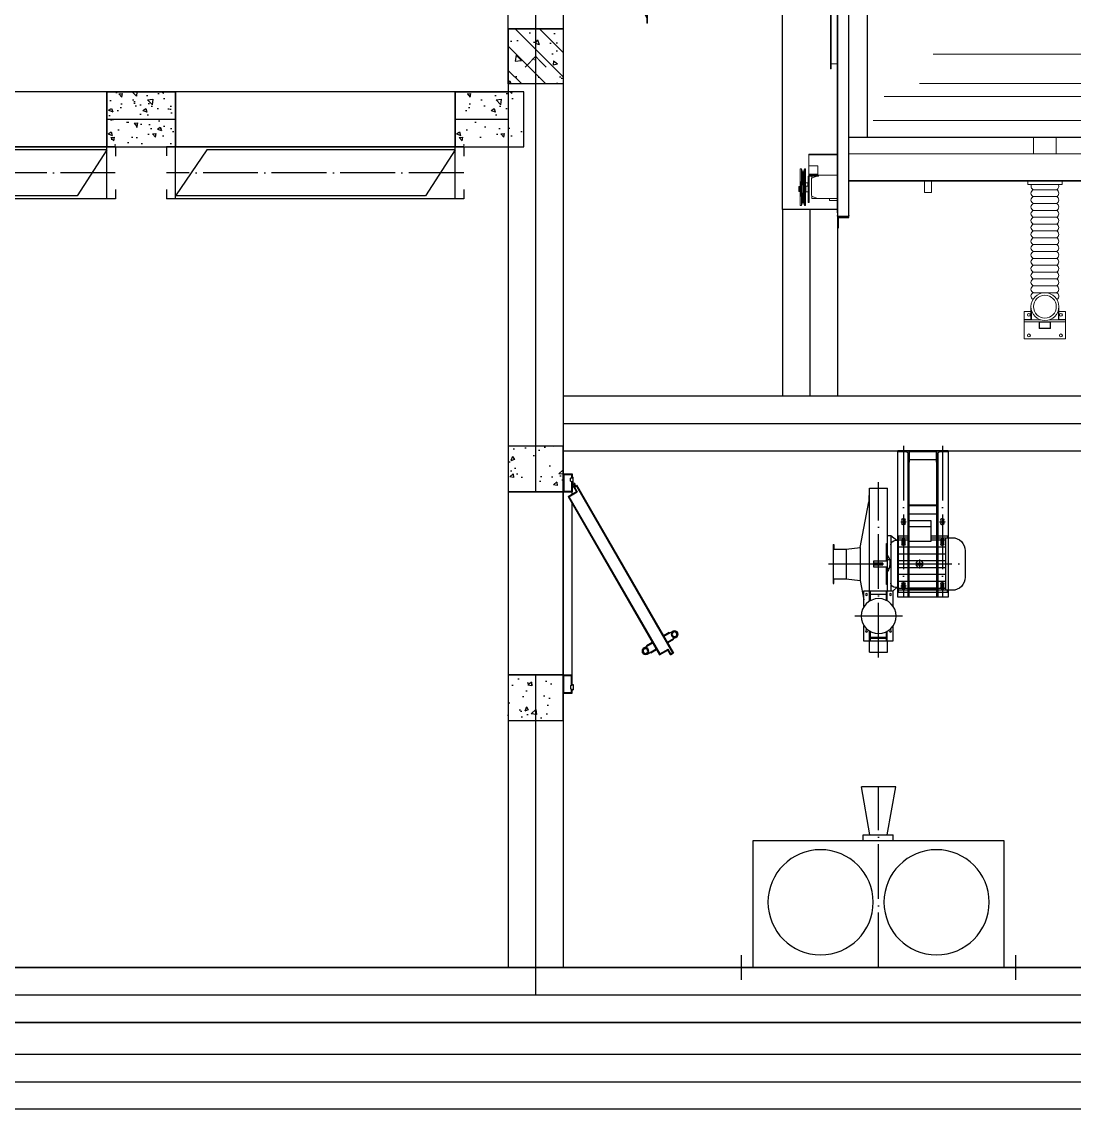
# Model space of a CAD drawing. Header units: inches. Extents: x -26985 to 86262, y -10753 to 149570.
# Drawn here: x -8416 to -3812, y 67657 to 72414 of the extents above; entities that cross this region are included whole.
import ezdxf

# ---------------------------------------------------------------- set-up
doc = ezdxf.new("R2010")
doc.units = ezdxf.units.IN
doc.header["$MEASUREMENT"] = 0
doc.linetypes.add('ACAD_ISO04W100', pattern=[30, 24, -3, 0, -3])
doc.layers.add('JYKC', color=4, linetype='Continuous')
doc.layers.add('JYKC-YM', color=4, linetype='Continuous')

# ---------------------------------------------------------------- blocks, each defined once
blk = doc.blocks.new('JYW-25-34-P')
at = {"layer": 'JYKC', "color": 136, "linetype": 'Continuous', "lineweight": 0}
for p, q in [((1742.7, 2130.5), (1922.7, 2130.5)), ((1742.7, 2055.5), (1742.7, 2130.5)), ((1922.7, 2130.5), (1922.7, 2055.5)), ((1742.7, 2055.5), (1922.7, 2055.5)), ((1742.7, 2055.5), (1742.7, 2047.5)), ((1742.7, 2047.5), (1813.8, 2047.5)), ((1742.7, 2045.5), (1742.7, 2047.5)), ((1742.7, 2010.5), (1742.7, 2045.5)), ((1771.7, 2045.5), (1742.7, 2045.5)), ((1771.7, 1989.5), (1771.7, 2045.5)), ((1773.7, 2047.5), (1773.7, 2005)), ((1857.7, 2085.5), (1807.7, 2085.5)), ((1807.7, 2085.5), (1807.7, 2055.5)), ((1807.7, 2055.5), (1857.7, 2055.5)), ((1809.7, 2083.5), (1809.7, 2057.5)), ((1855.7, 2083.5), (1809.7, 2083.5)), ((1809.7, 2057.5), (1855.7, 2057.5)), ((1851.6, 2047.5), (1922.7, 2047.5)), ((1855.7, 2057.5), (1855.7, 2083.5)), ((1857.7, 2055.5), (1857.7, 2085.5)), ((1891.7, 2005), (1891.7, 2047.5)), ((1893.7, 2045.5), (1893.7, 1989.5)), ((1922.7, 2045.5), (1893.7, 2045.5)), ((1922.7, 2055.5), (1922.7, 2047.5)), ((1922.7, 2047.5), (1922.7, 2045.5)), ((1922.7, 2045.5), (1922.7, 2010.5)), ((1771.7, 2010.5), (1742.7, 2010.5)), ((1775.5, 2010.5), (1773.7, 2010.5)), ((1891.7, 2010.5), (1890, 2010.5)), ((1922.7, 2010.5), (1893.7, 2010.5)), ((1882.7, 1928.5), (1782.7, 1928.5)), ((1882.7, 1898.5), (1782.7, 1898.5)), ((1882.7, 1868.5), (1782.7, 1868.5)), ((1882.7, 1838.5), (1782.7, 1838.5)), ((1882.7, 1808.5), (1782.7, 1808.5)), ((1882.7, 1778.5), (1782.7, 1778.5)), ((1882.7, 1748.5), (1782.7, 1748.5)), ((1882.7, 1718.5), (1782.7, 1718.5)), ((1882.7, 1688.5), (1782.7, 1688.5)), ((1882.7, 1658.5), (1782.7, 1658.5)), ((1882.7, 1628.5), (1782.7, 1628.5)), ((1882.7, 1628.5), (1782.7, 1628.5)), ((1882.7, 1598.5), (1782.7, 1598.5)), ((767.5, 1547), (762, 1547)), ((762, 1547), (762, 1505.1)), ((772, 1534), (767.5, 1547)), ((767.5, 1547), (767.5, 1505.7)), ((776, 1534), (772, 1534)), ((772, 1534), (772, 1493.1)), ((780.5, 1547), (776, 1534)), ((776, 1534), (776, 1493.1)), ((786, 1547), (780.5, 1547)), ((780.5, 1547), (780.5, 1505.7)), ((786, 1547), (786, 1505.1)), ((797, 1534.4), (801, 1534.4)), ((797, 1534.4), (797, 1419.1)), ((801, 1534.4), (801, 1419.1)), ((891, 1526), (891, 1517)), ((891, 1526), (909, 1526)), ((909, 1526), (925, 1526)), ((1882.7, 1568.5), (1782.7, 1568.5)), ((1882.7, 1538.5), (1782.7, 1538.5)), ((758, 1486.2), (757, 1486.2)), ((757, 1486.2), (757, 1485.9)), ((757, 1464), (757, 1485.9)), ((757, 1485.9), (758, 1485.9)), ((762, 1486.2), (758, 1486.2)), ((758, 1485.9), (758, 1463.9)), ((758, 1485.9), (762, 1485.9)), ((763, 1506.1), (762, 1505.1)), ((762, 1485.9), (762, 1505.1)), ((762, 1445.1), (762, 1485.9)), ((767.4, 1506.1), (763, 1506.1)), ((763, 1506.1), (763, 1486.3)), ((763, 1486.3), (763, 1444.1)), ((771.4, 1493.1), (767.4, 1506.1)), ((767.4, 1506.1), (767.4, 1444.1)), ((776.6, 1493.1), (771.4, 1493.1)), ((771.4, 1493.1), (771.4, 1457.1)), ((780.6, 1506.1), (776.6, 1493.1)), ((776.6, 1493.1), (776.6, 1457.1)), ((785, 1506.1), (780.6, 1506.1)), ((780.6, 1506.1), (780.6, 1444.1)), ((786, 1505.1), (785, 1506.1)), ((785, 1444.1), (785, 1506.1)), ((786, 1505.1), (786, 1445.1)), ((786.5, 1488.1), (786, 1487.6)), ((796.5, 1488.1), (786.5, 1488.1)), ((786.5, 1488.1), (786.5, 1475.1)), ((786.5, 1475.1), (786.5, 1462.1)), ((797, 1487.6), (796.5, 1488.1)), ((796.5, 1475.1), (796.5, 1488.1)), ((796.5, 1462.1), (796.5, 1475.1)), ((812, 1504.2), (812, 1464.7)), ((813, 1516.4), (838.4, 1516.4)), ((813, 1506.8), (813, 1516.4)), ((840, 1517), (814.7, 1507.9)), ((925, 1517), (840, 1517)), ((1306.4, 1490.5), (1336.4, 1490.5)), ((1306.4, 1490.5), (1306.4, 1460.5)), ((1336.4, 1490.5), (1336.4, 1460.5)), ((1882.7, 1508.5), (1782.7, 1508.5)), ((1882.7, 1478.5), (1782.7, 1478.5)), ((758, 1463.9), (757, 1464)), ((762, 1463.9), (758, 1463.9)), ((762, 1445.1), (763, 1444.1)), ((762, 1445.1), (762, 1399.3)), ((763, 1444.1), (767.4, 1444.1)), ((767.4, 1444.1), (771.4, 1457.1)), ((767.5, 1444.4), (767.5, 1399.3)), ((771.4, 1457.1), (776.6, 1457.1)), ((772, 1457.1), (772, 1410.3)), ((776, 1457.1), (776, 1410.3)), ((776.6, 1457.1), (780.6, 1444.1)), ((780.5, 1444.4), (780.5, 1399.3)), ((780.6, 1444.1), (785, 1444.1)), ((785, 1444.1), (786, 1445.1)), ((786, 1462.6), (786.5, 1462.1)), ((786, 1448), (796, 1448)), ((786, 1445.1), (786, 1399.3)), ((786.5, 1462.1), (796.5, 1462.1)), ((796, 1462.1), (796, 1450.9)), ((796, 1459), (797, 1459)), ((796, 1450.9), (796, 1448)), ((796.5, 1462.1), (797, 1462.6)), ((812, 1464.7), (812, 1429.8)), ((813, 1420.1), (813, 1427.2)), ((2695, 1440.5), (975, 1440.5)), ((975, 1438.3), (2695, 1438.3)), ((1306.4, 1460.5), (1306.4, 1440.5)), ((1336.4, 1460.5), (1336.4, 1440.5)), ((1757.7, 1454.9), (1757.7, 1440.5)), ((1907.7, 1454.9), (1757.7, 1454.9)), ((1907.7, 1440.5), (1907.7, 1454.9)), ((762, 1399.3), (762, 1387)), ((762, 1387), (767.5, 1387)), ((767.5, 1387), (772, 1400)), ((767.5, 1399.3), (767.5, 1387)), ((772, 1410.3), (772, 1400)), ((772, 1400), (776, 1400)), ((776, 1410.3), (776, 1400)), ((776, 1400), (780.5, 1387)), ((780.5, 1399.3), (780.5, 1387)), ((780.5, 1387), (786, 1387)), ((786, 1399.3), (786, 1387)), ((800, 1414.4), (800, 1411.4)), ((840, 1414.4), (800, 1414.4)), ((840, 1411.4), (800, 1411.4)), ((800, 1411.4), (800, 1410.7)), ((800, 1410.7), (840, 1410.7)), ((800, 1410.7), (800, 1374.4)), ((801.7, 1418.4), (842, 1418.4)), ((801.7, 1414.4), (842, 1414.4)), ((813, 1418.4), (813, 1420.1)), ((814.7, 1426), (836, 1418.4)), ((840, 1414.4), (840, 1411.4)), ((840, 1410.7), (840, 1411.4)), ((840, 1374.4), (840, 1410.7)), ((842, 1414.4), (842, 1418.4)), ((842, 1414.4), (925, 1414.4)), ((800, 1374.4), (840, 1374.4)), ((800, 1323.2), (800, 1374.4)), ((800, 1325.1), (925, 1325.1)), ((925, 1323.2), (800, 1323.2)), ((975, 1321.1), (2690, 1321.1)), ((1782.7, 1321.1), (1782.7, 1250)), ((1882.7, 1250), (1882.7, 1321.1)), ((1081, 1174.9), (2635, 1174.9)), ((1130.1, 1070.1), (2617.4, 1070.1)), ((1283.6, 1012.9), (2456.3, 1012.9)), ((898, 950), (895, 950)), ((895, 950), (895, 687)), ((898, 950), (898, 687)), ((925, 928), (898, 928)), ((1343.4, 885.4), (2396.5, 885.4))]:
    blk.add_line(p, q, dxfattribs=at)
at = {"layer": 'JYKC', "color": 132}
for p, q in [((925, 1596), (925, 1645)), ((925, 1645), (928, 1645)), ((928, 1645), (930, 1645)), ((930, 1645), (930, 1601)), ((925, 1596), (925, 1595)), ((925, 1591), (925, 1590.3)), ((925, 1580), (925, 1590.3)), ((925, 1580), (925, 100)), ((975, 1595), (926, 1595)), ((931.9, 1595), (929, 1595)), ((931, 1600), (975, 1600)), ((975, 1600), (975, 1598)), ((975, 1598), (975, 1595)), ((975, 1591), (975, 1580)), ((975, 1580), (975, 700)), ((4397, 1250), (975, 1250)), ((1055, 847.1), (1055, 1250)), ((1055, -851), (1055, 847.1))]:
    blk.add_line(p, q, dxfattribs=at)
at = {"layer": 'JYKC', "color": 136, "linetype": 'Continuous', "lineweight": 0}
for centre, radius in [((1762.7, 2115.5), 6.5), ((1902.7, 2115.5), 6.5), ((1832.7, 1989.5), 61), ((1762.7, 2025.5), 6.5), ((1832.7, 1989.5), 50), ((1902.7, 2025.5), 6.5)]:
    blk.add_circle(centre, radius, dxfattribs=at)
for centre, radius, start, end in [((1787.5, 1943.5), 15.7, 115.5277, 252.5081), ((1878, 1943.5), 15.7, 287.4919, 64.4723), ((1787.5, 1913.5), 15.7, 107.4919, 252.5081), ((1878, 1913.5), 15.7, 287.4919, 72.5081), ((1787.5, 1883.5), 15.7, 107.4919, 252.5081), ((1787.5, 1853.5), 15.7, 107.4919, 252.5081), ((1878, 1883.5), 15.7, 287.4919, 72.5081), ((1878, 1853.5), 15.7, 287.4919, 72.5081), ((1787.5, 1823.5), 15.7, 107.4919, 252.5081), ((1787.5, 1793.5), 15.7, 107.4919, 252.5081), ((1878, 1823.5), 15.7, 287.4919, 72.5081), ((1878, 1793.5), 15.7, 287.4919, 72.5081), ((1787.5, 1763.5), 15.7, 107.4919, 252.5081), ((1878, 1763.5), 15.7, 287.4919, 72.5081), ((1787.5, 1733.5), 15.7, 107.4919, 252.5081), ((1787.5, 1703.5), 15.7, 107.4919, 252.5081), ((1878, 1733.5), 15.7, 287.4919, 72.5081), ((1878, 1703.5), 15.7, 287.4919, 72.5081), ((1787.5, 1673.5), 15.7, 107.4919, 252.5081), ((1878, 1673.5), 15.7, 287.4919, 72.5081), ((1787.5, 1643.5), 15.7, 107.4919, 252.5081), ((1787.5, 1613.5), 15.7, 107.4919, 252.5081), ((1878, 1643.5), 15.7, 287.4919, 72.5081), ((1878, 1613.5), 15.7, 287.4919, 72.5081), ((1787.5, 1583.5), 15.7, 107.4919, 252.5081), ((1878, 1583.5), 15.7, 287.4919, 72.5081), ((1787.5, 1553.5), 15.7, 107.4919, 252.5081), ((1787.5, 1523.5), 15.7, 107.4919, 252.5081), ((1878, 1553.5), 15.7, 287.4919, 72.5081), ((1878, 1523.5), 15.7, 287.4919, 72.5081), ((816, 1504.2), 4, 109.6538, 180), ((1787.5, 1493.5), 15.7, 107.4919, 252.5081), ((1787.5, 1463.5), 15.7, 107.4919, 213.1526), ((1878, 1493.5), 15.7, 287.4919, 72.5081), ((1878, 1463.5), 15.7, 326.8474, 72.5081), ((816, 1429.8), 4, 180, 250.3462), ((801.7, 1419.1), 4.74, 180, 270), ((801.7, 1419.1), 0.737, 180, 270)]:
    blk.add_arc(centre, radius, start, end, dxfattribs=at)
at = {"layer": 'JYKC', "color": 132}
for centre in [(926, 1596), (931, 1601)]:
    blk.add_arc(centre, 1, 180, 270, dxfattribs=at)
for points, knots in [([(929, 1595), (928.5, 1595), (927.6, 1594.9), (926.3, 1594.1), (925.4, 1593), (925, 1591.9), (925, 1591.2), (925, 1591)], [0, 0, 0, 0, 0.225358, 0.450729, 0.676105, 0.901488, 1, 1, 1, 1]), ([(975, 1591), (975, 1591.5), (974.9, 1592.4), (974.1, 1593.6), (973.1, 1594.5), (972, 1594.9), (971.3, 1595), (971, 1595)], [0, 0, 0, 0, 0.21921, 0.438417, 0.657637, 0.876857, 1, 1, 1, 1])]:
    blk.add_open_spline(points, degree=3, knots=knots, dxfattribs=at)
at = {"layer": 'JYKC-YM', "color": 6, "linetype": 'Continuous', "lineweight": -3}
blk.add_lwpolyline([(685, -1415), (925, -1415), (925, 1565), (685, 1565)], close=True, dxfattribs=at)
blk = doc.blocks.new('布袋-P')
at = {"layer": 'JYKC', "color": 50, "linetype": 'ACAD_ISO04W100', "ltscale": 10}
for p, q in [((-50, 53.4), (-50, -53.4)), ((1150, 53.4), (1150, -53.4)), ((550, 0), (550, -789.6))]:
    blk.add_line(p, q, dxfattribs=at)
at = {"layer": 'JYKC', "color": 132, "linetype": 'Continuous'}
for p, q in [((1200, 0), (-100, 0)), ((0, -554.5), (0, 0)), ((1100, 0), (1100, -554.5)), ((1100, -554.5), (0, -554.5)), ((512.2, -580), (474.8, -789.6)), ((482.6, -580), (613.5, -580)), ((587.2, -580), (625.2, -789.6)), ((625.2, -789.6), (474.8, -789.6))]:
    blk.add_line(p, q, dxfattribs=at)
at = {"layer": 'JYKC', "color": 132, "linetype": 'Continuous', "ltscale": 5}
for p, q in [((482.6, -554.5), (482.6, -580)), ((613.5, -554.5), (613.5, -580))]:
    blk.add_line(p, q, dxfattribs=at)
at = {"layer": 'JYKC', "color": 136, "linetype": 'Continuous'}
for centre in [(296.3, -285.4), (803.7, -285.4)]:
    blk.add_circle(centre, 230, dxfattribs=at)
blk = doc.blocks.new('JYJF-P')
at = {"layer": 'JYKC', "color": 50, "linetype": 'ACAD_ISO04W100', "ltscale": 10}
for p, q in [((-109, 904.4), (-109, 137.4)), ((-4.8, 723), (-213.2, 723)), ((0, -22.3), (0, 640)), ((170, -22.3), (170, 640)), ((-327.9, 495), (273, 495))]:
    blk.add_line(p, q, dxfattribs=at)
at = {"layer": 'JYKC', "color": 132, "linetype": 'Continuous'}
for p, q in [((-148, 880.5), (-70, 880.5)), ((-148, 880.5), (-148, 832)), ((-70, 880.5), (-70, 832)), ((-173, 832), (-173, 764.9)), ((-46, 832), (-173, 832)), ((-46, 766.4), (-46, 832)), ((-46, 612), (-46, 679.6)), ((-189, 566.5), (-173, 651.1)), ((-308, 410), (-308, 580)), ((-308, 580), (-305, 580)), ((-305, 580), (-305, 560)), ((-173, 612), (-46, 612)), ((-148, 612), (-148, 163)), ((-70, 612), (-70, 163)), ((-55, 370), (-55, 612)), ((-45.5, 612), (-29.4, 598.5)), ((-308, 560), (-251, 560)), ((-251, 560), (-189, 566.5)), ((-189, 423.5), (-189, 566.5)), ((-308, 430), (-251, 430)), ((-305, 410), (-305, 430)), ((-251, 430), (-189, 423.5)), ((-308, 410), (-305, 410)), ((-189, 423.5), (-151, 222.5)), ((-55, 370), (-29.4, 391.5)), ((-70, 370), (-55, 370)), ((-151, 195), (-151, 222.5)), ((-148, 195), (-151, 195)), ((-148, 163), (-70, 163))]:
    blk.add_line(p, q, dxfattribs=at)
at = {"layer": 'JYKC', "color": 136, "linetype": 'Continuous'}
for p, q in [((-148, 832), (-148, 788.8)), ((-144, 832), (-144, 791)), ((-74, 821), (-144, 821)), ((-74, 817), (-144, 817)), ((-74, 832), (-74, 791)), ((-71, 832), (-71, 789.4)), ((-173, 681.1), (-173, 612)), ((-148, 657.2), (-148, 612)), ((-144, 655), (-144, 612)), ((-74, 629), (-144, 629)), ((-74, 655), (-74, 612)), ((-71, 656.6), (-71, 612)), ((-74, 585), (-74, 509)), ((-70, 585), (-74, 585)), ((-70, 612), (-70, 370)), ((-22.5, 598.5), (-34.9, 598.5)), ((-22.5, 617.5), (-22.5, 372.5)), ((-22.5, 617.5), (192.5, 617.5)), ((212.5, 610), (-22.5, 610)), ((-8, 590), (8, 590)), ((0, 598), (0, 582)), ((162, 590), (178, 590)), ((170, 598), (170, 582)), ((185.3, 610), (185.3, 380)), ((192.5, 617.5), (192.5, 610)), ((-251, 430), (-251, 560)), ((-74, 535.7), (-73.3, 534.9)), ((-73.3, 534.9), (-69.4, 529.2)), ((-69.4, 529.2), (-66.2, 523.8)), ((-66.2, 523.8), (-63.7, 518.5)), ((270, 437.5), (270, 552.5)), ((-130, 509), (-130, 481)), ((-70, 509), (-130, 509)), ((-130, 499), (-90, 499)), ((-90, 491), (-130, 491)), ((-130, 481), (-70, 481)), ((-90, 499), (-90, 491)), ((-74, 481), (-74, 405)), ((-62, 514), (-70, 514)), ((-70, 476), (-59.3, 476)), ((-63.7, 518.5), (-61.8, 513.3)), ((-61.8, 513.3), (-60.2, 508.2)), ((-59.3, 476.1), (-60.6, 472.2)), ((-60.2, 508.2), (-59, 503.2)), ((-58.4, 480.1), (-59.3, 476.1)), ((-59, 503.2), (-58.2, 498.3)), ((-57.9, 484.4), (-58.4, 480.1)), ((-58.2, 498.3), (-57.8, 493.5)), ((-57.6, 488.9), (-57.9, 484.4)), ((-57.8, 493.5), (-57.6, 488.9)), ((58.6, 498.8), (81.4, 498.8)), ((58.6, 491.2), (81.4, 491.2)), ((70, 475), (70, 515)), ((-68.9, 459.5), (-74, 454.4)), ((-65.1, 464.1), (-68.9, 459.5)), ((-62.4, 468.3), (-65.1, 464.1)), ((-60.6, 472.2), (-62.4, 468.3)), ((-74, 405), (-70, 405)), ((-34.9, 391.5), (-22.5, 391.5)), ((-8, 400), (8, 400)), ((-8, 400), (8, 400)), ((0, 408), (0, 392)), ((0, 408), (0, 392)), ((20.1, 397.3), (20.1, 305)), ((119.9, 397.3), (20.1, 397.3)), ((119.9, 305), (119.9, 397.3)), ((162, 400), (178, 400)), ((162, 400), (178, 400)), ((170, 408), (170, 392)), ((170, 408), (170, 392)), ((-22.5, 380), (20.1, 380)), ((-22.5, 372.5), (20.1, 372.5)), ((119.9, 380), (212.5, 380)), ((119.9, 372.5), (192.5, 372.5)), ((192.5, 372.5), (192.5, 380)), ((20.1, 330.8), (119.9, 330.8)), ((20.1, 305), (119.9, 305))]:
    blk.add_line(p, q, dxfattribs=at)
at = {"layer": 'JYKC', "color": 7, "linetype": 'Continuous'}
for p, q in [((195, 640), (-25, 640)), ((-25, 640), (-25, 0)), ((20, 640), (20, 48.3)), ((25, 640), (25, 0)), ((145, 0), (145, 640)), ((150, 48.3), (150, 640)), ((195, 0), (195, 640)), ((-7, 582), (-7, 598)), ((7, 598), (7, 582)), ((145, 604), (25, 604)), ((145, 600), (25, 600)), ((163, 582), (163, 598)), ((177, 598), (177, 582)), ((-7, 392), (-7, 408)), ((7, 408), (7, 392)), ((163, 392), (163, 408)), ((177, 408), (177, 392)), ((-7, 302), (-7, 318)), ((7, 318), (7, 302)), ((163, 302), (163, 318)), ((177, 318), (177, 302)), ((145, 277.3), (25, 277.3)), ((145, 241.3), (25, 241.3)), ((145, 237.3), (25, 237.3)), ((20, 48.3), (20, 10.5)), ((25, 50), (21.7, 50)), ((25, 0), (25, 50)), ((145, 50), (145, 0)), ((145, 50), (148.3, 50)), ((150, 10.5), (150, 48.3)), ((-25, 0), (-25, 3.3)), ((195, 0), (-25, 0)), ((-25, 0), (25, 0)), ((14.5, 5), (-23.3, 5)), ((145, 40), (25, 40)), ((145, 4), (25, 4)), ((145, 0), (195, 0)), ((193.3, 5), (155.5, 5)), ((195, 0), (195, 3.3))]:
    blk.add_line(p, q, dxfattribs=at)
at = {"layer": 'JYKC', "color": 136, "linetype": 'Continuous', "lineweight": -3}
for p, q in [((-22.5, 600), (185.3, 600)), ((-22.5, 570), (185.3, 570)), ((-22.5, 540), (185.3, 540)), ((-22.5, 510), (185.3, 510)), ((-22.5, 480), (185.3, 480)), ((-22.5, 450), (185.3, 450)), ((-22.5, 420), (185.3, 420)), ((-22.5, 390), (20.1, 390)), ((119.9, 390), (185.3, 390))]:
    blk.add_line(p, q, dxfattribs=at)
at = {"layer": 'JYKC', "color": 136, "linetype": 'ACAD_ISO04W100'}
for p, q in [((-12.2, 590), (15.7, 590)), ((-12.2, 310), (15.7, 310)), ((157.8, 310), (185.7, 310))]:
    blk.add_line(p, q, dxfattribs=at)
at = {"layer": 'JYKC', "color": 132, "linetype": 'Continuous'}
blk.add_circle((-109, 723), 76.5, dxfattribs=at)
at = {"layer": 'JYKC', "color": 136, "linetype": 'Continuous'}
for centre, radius in [((-161.5, 788), 4.5), ((-56.5, 788), 4.5), ((-161.5, 628), 4.5), ((-56.5, 628), 4.5), ((0, 590), 6), ((170, 590), 6), ((70, 495), 15.2), ((0, 400), 6), ((0, 400), 6), ((170, 400), 6), ((170, 400), 6)]:
    blk.add_circle(centre, radius, dxfattribs=at)
for centre, radius, start, end in [((-34.9, 578.4), 20.1, 90, 180), ((212.5, 552.5), 57.5, 0, 90), ((58.6, 495), 3.8, 90, 270), ((58.6, 495), 3.8, 90, 270), ((58.6, 495), 3.8, 90, 270), ((81.4, 495), 3.8, 270, 90), ((212.5, 437.5), 57.5, 270, 0), ((-34.9, 411.6), 20.1, 180, 270)]:
    blk.add_arc(centre, radius, start, end, dxfattribs=at)
at = {"layer": 'JYKC', "color": 7, "linetype": 'Continuous'}
for centre, radius, start, end in [((0, 598), 7, 0, 180), ((0, 582), 7, 180, 0), ((170, 598), 7, 0, 180), ((170, 582), 7, 180, 0), ((0, 408), 7, 0, 180), ((0, 392), 7, 180, 0), ((170, 408), 7, 0, 180), ((170, 392), 7, 180, 0), ((0, 318), 7, 0, 180), ((0, 302), 7, 180, 0), ((170, 318), 7, 0, 180), ((170, 302), 7, 180, 0), ((21.7, 48.3), 1.67, 90, 180), ((148.3, 48.3), 1.67, 0, 90), ((-23.3, 3.3), 1.67, 90, 180), ((14.5, 10.5), 5.5, 270, 360), ((155.5, 10.5), 5.5, 180, 270), ((193.3, 3.3), 1.67, 0, 90)]:
    blk.add_arc(centre, radius, start, end, dxfattribs=at)
blk = doc.blocks.new('JYCL-B1224-P')
at = {"layer": 'JYKC-YM', "linetype": 'Continuous', "lineweight": -3}
h = blk.add_hatch(dxfattribs=at)
h.set_pattern_fill('AR-CONC', color=8, style=0)
h.set_pattern_definition([(50, (-17511.29, -9797.82), (182.1847, -15.9391), [19.05, -209.55]), (355, (-17511.29, -9797.82), (-35.2428, 191.0566), [15.24, -167.64]), (100.451, (-17496.1, -9799.15), (146.9425, 175.1167), [16.19, -178.09]), (46.1842, (-17511.29, -9747.02), (271.079, -42.0423), [28.575, -314.325]), (96.6356, (-17488.7, -9750.52), (237.4042, 247.4256), [24.285, -267.135]), (351.184, (-17511.29, -9747.02), (237.4046, 247.425), [22.86, -251.46]), (21, (-17485.89, -9759.72), (151.6149, -102.2655), [19.05, -209.55]), (326, (-17485.89, -9759.72), (61.802, 184.188), [15.24, -167.64]), (71.4514, (-17473.25, -9768.24), (213.4165, 81.9229), [16.19, -178.09]), (37.5, (-17511.285, -9797.82), (3.0886, 84.55504), [0, -165.608, 0, -170.18, 0, -168.275]), (7.5, (-17511.285, -9797.82), (66.81966, 100.18057), [0, -97.028, 0, -161.798, 0, -64.135]), (327.5, (-17567.93, -9797.82), (135.5906, -5.72874), [0, -63.5, 0, -198.12, 0, -262.89]), (317.5, (-17593.33, -9797.82), (148.1292, 25.4265), [0, -82.55, 0, -131.572, 0, -186.69])])
h.paths.add_polyline_path([(0, 0), (-300, 0), (-300, -240), (0, -240)])
h = blk.add_hatch(dxfattribs=at)
h.set_pattern_fill('AR-CONC', color=8, style=0)
h.set_pattern_definition([(50, (-15987.29, -9797.82), (182.1847, -15.9391), [19.05, -209.55]), (355, (-15987.29, -9797.82), (-35.2428, 191.0566), [15.24, -167.64]), (100.451, (-15972.1, -9799.15), (146.9425, 175.1167), [16.19, -178.09]), (46.1842, (-15987.29, -9747.02), (271.079, -42.0423), [28.575, -314.325]), (96.6356, (-15964.7, -9750.52), (237.4042, 247.4256), [24.285, -267.135]), (351.184, (-15987.29, -9747.02), (237.4046, 247.425), [22.86, -251.46]), (21, (-15961.89, -9759.72), (151.6149, -102.2655), [19.05, -209.55]), (326, (-15961.89, -9759.72), (61.802, 184.188), [15.24, -167.64]), (71.4514, (-15949.25, -9768.24), (213.4165, 81.9229), [16.19, -178.09]), (37.5, (-15987.285, -9797.82), (3.0886, 84.55504), [0, -165.608, 0, -170.18, 0, -168.275]), (7.5, (-15987.285, -9797.82), (66.81966, 100.18057), [0, -97.028, 0, -161.798, 0, -64.135]), (327.5, (-16043.93, -9797.82), (135.5906, -5.72874), [0, -63.5, 0, -198.12, 0, -262.89]), (317.5, (-16069.33, -9797.82), (148.1292, 25.4265), [0, -82.55, 0, -131.572, 0, -186.69])])
h.paths.add_polyline_path([(1524, 0), (1224, 0), (1224, -240), (1524, -240)])
at = {"layer": 'JYKC', "color": 132}
for p, q in [((1262, 228), (-38, 228)), ((-38, 186.5), (-38, 228)), ((0, 228), (0, 0)), ((1224, 228), (1224, 0)), ((1262, 186.5), (1262, 228)), ((-38, 0), (-38, 40)), ((1262, 0), (-38, 0)), ((137.4, 13.4), (137.4, 13.4)), ((1262, 0), (1262, 41.5))]:
    blk.add_line(p, q, dxfattribs=at)
at = {"layer": 'JYKC', "color": 136}
for p, q in [((1093.8, 214.6), (0, 214.6)), ((137.4, 13.4), (0, 214.6)), ((1224, 13.4), (1093.8, 214.6)), ((1224, 13.4), (137.4, 13.4))]:
    blk.add_line(p, q, dxfattribs=at)
at = {"layer": 'JYKC', "color": 50, "linetype": 'ACAD_ISO04W100', "ltscale": 10}
blk.add_line((1261.4, 114), (-38, 114), dxfattribs=at)
at = {"layer": 'JYKC', "color": 132, "linetype": 'Continuous', "lineweight": -3}
for p, q in [((0, 0), (0, -240)), ((1224, 0), (1224, -240))]:
    blk.add_line(p, q, dxfattribs=at)
at = {"layer": 'JYKC-YM', "color": 7, "linetype": 'Continuous', "lineweight": -3}
for points in [[(-300, 0), (0, 0), (0, -240), (-300, -240)], [(1224, 0), (1524, 0), (1524, -240), (1224, -240)]]:
    blk.add_lwpolyline(points, close=True, dxfattribs=at)
at = {"layer": 'JYKC-YM', "color": 6, "linetype": 'Continuous', "lineweight": -3}
blk.add_lwpolyline([(0, 0), (1224, 0), (1224, -240), (0, -240)], close=True, dxfattribs=at)
blk = doc.blocks.new('JYGM-B800-P')
at = {"layer": 'JYKC', "linetype": 'Continuous', "lineweight": -3}
h = blk.add_hatch(dxfattribs=at)
h.set_pattern_fill('AR-CONC', color=8, style=0)
h.set_pattern_definition([(50, (-10138.68, 51.1), (182.1847, -15.939), [19.05, -209.55]), (355, (-10138.68, 51.1), (-35.2428, 191.0566), [15.24, -167.64]), (100.451, (-10123.5, 49.77), (146.9425, 175.1167), [16.19, -178.09]), (46.1842, (-10138.68, 101.9), (271.079, -42.0423), [28.575, -314.325]), (96.6356, (-10116.1, 98.4), (237.404, 247.4256), [24.285, -267.135]), (351.184, (-10138.68, 101.9), (237.4046, 247.425), [22.86, -251.46]), (21, (-10113.28, 89.2), (151.6149, -102.2655), [19.05, -209.55]), (326, (-10113.28, 89.2), (61.802, 184.188), [15.24, -167.64]), (71.4514, (-10100.64, 80.67), (213.4165, 81.9229), [16.19, -178.09]), (37.5, (-10138.68, 51.093), (3.0886, 84.55504), [0, -165.608, 0, -170.18, 0, -168.275]), (7.5, (-10138.68, 51.09), (66.81966, 100.1806), [0, -97.028, 0, -161.798, 0, -64.135]), (327.5, (-10195.32, 51.093), (135.5906, -5.72874), [0, -63.5, 0, -198.12, 0, -262.89]), (317.5, (-10220.72, 51.09), (148.1292, 25.4265), [0, -82.55, 0, -131.572, 0, -186.69])])
h.paths.add_polyline_path([(0, 240), (-200, 240), (-200, 0), (0, 0)])
h.paths.add_polyline_path([(1000, 240), (800, 240), (800, 0), (679, 0), (1000, 0)])
at = {"layer": 'JYKC-YM', "linetype": 'Continuous', "lineweight": -3}
h = blk.add_hatch(dxfattribs=at)
h.set_pattern_fill('AR-CONC', color=8, style=0)
h.set_pattern_definition([(50, (-10138.68, 51.1), (182.1847, -15.939), [19.05, -209.55]), (355, (-10138.68, 51.1), (-35.2428, 191.0566), [15.24, -167.64]), (100.451, (-10123.5, 49.77), (146.9425, 175.1167), [16.19, -178.09]), (46.1842, (-10138.68, 101.9), (271.079, -42.0423), [28.575, -314.325]), (96.6356, (-10116.1, 98.4), (237.404, 247.4256), [24.285, -267.135]), (351.184, (-10138.68, 101.9), (237.4046, 247.425), [22.86, -251.46]), (21, (-10113.28, 89.2), (151.6149, -102.2655), [19.05, -209.55]), (326, (-10113.28, 89.2), (61.802, 184.188), [15.24, -167.64]), (71.4514, (-10100.64, 80.67), (213.4165, 81.9229), [16.19, -178.09]), (37.5, (-10138.68, 51.093), (3.0886, 84.55504), [0, -165.608, 0, -170.18, 0, -168.275]), (7.5, (-10138.68, 51.09), (66.81966, 100.1806), [0, -97.028, 0, -161.798, 0, -64.135]), (327.5, (-10195.32, 51.093), (135.5906, -5.72874), [0, -63.5, 0, -198.12, 0, -262.89]), (317.5, (-10220.72, 51.09), (148.1292, 25.4265), [0, -82.55, 0, -131.572, 0, -186.69])])
h.paths.add_polyline_path([(0, 240), (-200, 240), (-200, 0), (0, 0)])
h.paths.add_polyline_path([(1000, 240), (800, 240), (800, 0), (679, 0), (1000, 0)])
at = {"layer": 'JYKC', "color": 132, "linetype": 'Continuous'}
for p, q in [((0, 0), (0, 240)), ((800, 0), (800, 240))]:
    blk.add_line(p, q, dxfattribs=at)
at = {"layer": 'JYKC', "color": 7, "linetype": 'Continuous', "lineweight": -3}
for p, q in [((0, 240), (800, 240)), ((0, 0), (800, 0))]:
    blk.add_line(p, q, dxfattribs=at)
at = {"layer": 'JYKC', "color": 136, "linetype": 'Continuous', "lineweight": -3}
for p, q in [((-80, 0), (0, 0)), ((-80, 0), (-80, -40)), ((0, 0), (0, -40)), ((880, 0), (800, 0)), ((800, 0), (800, -40)), ((880, 0), (880, -40)), ((-80, -40), (-62.5, -40)), ((-77, -3), (-3, -3)), ((-77, -3), (-77, -37)), ((-77, -37), (-62.5, -37)), ((-45.5, -37), (-3, -37)), ((-45.5, -40), (0, -40)), ((-3, -3), (-3, -37)), ((20.5, -25.9), (-0.5, -62.3)), ((20.5, -25.9), (708.1, -422.9)), ((845.5, -40), (800, -40)), ((877, -3), (803, -3)), ((803, -3), (803, -37)), ((845.5, -37), (803, -37)), ((877, -37), (862.5, -37)), ((880, -40), (862.5, -40)), ((877, -3), (877, -37)), ((-21.3, -50.3), (-25.8, -58.1)), ((-25.8, -58.1), (703.4, -479.1)), ((-21.3, -50.3), (-0.5, -62.3)), ((672.1, -365.3), (657.6, -390.4)), ((683.4, -351.8), (660.2, -391.9)), ((672.1, -365.3), (674.7, -366.8)), ((708.8, -367.8), (686.2, -406.9)), ((708.1, -422.9), (687.1, -459.3)), ((703.3, -383.3), (688.8, -408.4)), ((700.7, -381.8), (703.3, -383.3)), ((608.6, -481.3), (631.7, -441.2)), ((614.7, -464.8), (629.1, -439.7)), ((614.7, -464.8), (617.3, -466.3)), ((635.2, -495.3), (657.7, -456.2)), ((645.8, -482.8), (660.3, -457.7)), ((707.9, -471.3), (687.1, -459.3)), ((707.9, -471.3), (703.4, -479.1)), ((643.2, -481.3), (645.8, -482.8))]:
    blk.add_line(p, q, dxfattribs=at)
at = {"layer": 'JYKC', "color": 132, "linetype": 'Continuous', "lineweight": -3}
for p, q in [((0, 0), (800, 0)), ((-22.4, -46.2), (-29.9, -59.2)), ((-22.4, -46.2), (-1.6, -58.2)), ((19.4, -21.9), (-1.6, -58.2)), ((8.9, -40), (0, -40)), ((19.4, -21.9), (712.2, -421.9)), ((800, -40), (50.8, -40)), ((-29.9, -59.2), (704.5, -483.2)), ((712.2, -421.9), (691.2, -458.2)), ((712, -470.2), (691.2, -458.2)), ((712, -470.2), (704.5, -483.2))]:
    blk.add_line(p, q, dxfattribs=at)
at = {"layer": 'JYKC', "color": 136}
for p, q in [((-65.5, -40), (-65.5, -44.3)), ((-42.5, -44.3), (-65.5, -44.3)), ((-60.5, -32.9), (-62.5, -34.9)), ((-62.5, -34.9), (-62.5, -40)), ((-47.5, -32.9), (-60.5, -32.9)), ((-45.5, -34.9), (-47.5, -32.9)), ((-45.5, -34.9), (-45.5, -40)), ((-42.5, -40), (-42.5, -44.3)), ((842.5, -40), (842.5, -44.3)), ((842.5, -44.3), (865.5, -44.3)), ((845.5, -34.9), (847.5, -32.9)), ((845.5, -34.9), (845.5, -40)), ((847.5, -32.9), (860.5, -32.9)), ((860.5, -32.9), (862.5, -34.9)), ((862.5, -34.9), (862.5, -40)), ((865.5, -40), (865.5, -44.3))]:
    blk.add_line(p, q, dxfattribs=at)
at = {"layer": 'JYKC', "color": 7, "linetype": 'Continuous', "lineweight": -3}
for points in [[(-200, 240), (0, 240), (0, 0), (-200, 0)], [(800, 240), (1000, 240), (1000, 0), (800, 0)]]:
    blk.add_lwpolyline(points, close=True, dxfattribs=at)
at = {"layer": 'JYKC', "color": 136, "linetype": 'Continuous', "lineweight": -3}
for centre, radius in [((-31.1, -47.1), 7.09), ((-31.1, -47.1), 2.8), ((695.8, -360.3), 15), ((695.8, -360.3), 10), ((622.2, -487.8), 15), ((622.2, -487.8), 10)]:
    blk.add_circle(centre, radius, dxfattribs=at)
at = {"layer": 'JYKC-YM', "color": 7, "linetype": 'Continuous', "lineweight": -3}
for p, q in [((0, 240), (800, 240)), ((0, 0), (800, 0))]:
    blk.add_line(p, q, dxfattribs=at)
for points in [[(-200, 240), (0, 240), (0, 0), (-200, 0)], [(800, 240), (1000, 240), (1000, 0), (800, 0)]]:
    blk.add_lwpolyline(points, close=True, dxfattribs=at)
at = {"layer": 'JYKC-YM', "color": 6, "linetype": 'Continuous'}
blk.add_lwpolyline([(0, 240), (800, 240), (800, 0), (0, 0)], close=True, dxfattribs=at)
blk = doc.blocks.new('JYFZ-2№11.2A-墙式吸入式-P')
at = {"layer": 'JYKC-YM', "linetype": 'Continuous', "lineweight": -3}
h = blk.add_hatch(dxfattribs=at)
h.set_pattern_fill('钢筋混凝土', color=8, scale=30, style=0)
h.set_pattern_definition([(45, (-78436.23, -28128.36), (-53.03301, 53.03301), []), (50, (-78436.23, -28128.36), (215.17805, -18.82564), [22.5, -247.5]), (355, (-78436.23, -28128.36), (-41.6254, 225.65764), [18, -198]), (100.4514, (-78418.3, -28129.93), (173.5528, 206.83186), [19.12206, -210.34263]), (46.1842, (-78436.23, -28068.36), (320.1723, -49.6557), [33.75, -371.25]), (96.6356, (-78409.55, -28072.5), (280.3988, 292.2354), [28.6831, -315.5139]), (351.1842, (-78436.23, -28068.36), (280.3986, 292.2356), [27, -297]), (21, (-78406.23, -28083.36), (179.0721, -120.78567), [22.5, -247.5]), (326, (-78406.23, -28083.36), (72.9946, 217.545), [18, -198]), (71.4514, (-78391.31, -28093.43), (252.0668, 96.75915), [19.12206, -210.34263]), (37.5, (-78436.23, -28128.36), (3.64796, 99.868156), [0, -195.6, 0, -201, 0, -198.75]), (7.5, (-78436.23, -28128.36), (78.92086, 118.32351), [0, -114.6, 0, -191.1, 0, -75.75]), (327.5, (-78503.13, -28128.36), (160.14673, -6.76646), [0, -75, 0, -234, 0, -310.5]), (317.5, (-78533.13, -28128.36), (174.95585, 30.0315), [0, -97.5, 0, -155.4, 0, -220.5])])
h.paths.add_polyline_path([(-895, -610), (-775, -610), (-775, -370), (-895, -370)])
h.paths.add_polyline_path([(-1015, -370), (-1015, -610), (-895, -610), (-895, -370)])
h = blk.add_hatch(dxfattribs=at)
h.set_pattern_fill('钢筋混凝土', color=8, scale=30, style=0)
h.set_pattern_definition([(45, (-76646.23, -28128.36), (-53.03301, 53.03301), []), (50, (-76646.23, -28128.36), (215.17805, -18.82564), [22.5, -247.5]), (355, (-76646.23, -28128.36), (-41.6254, 225.65764), [18, -198]), (100.4514, (-76628.3, -28129.93), (173.5528, 206.83186), [19.12206, -210.34263]), (46.1842, (-76646.23, -28068.36), (320.1723, -49.6557), [33.75, -371.25]), (96.6356, (-76619.55, -28072.5), (280.3988, 292.2354), [28.6831, -315.5139]), (351.1842, (-76646.23, -28068.36), (280.3986, 292.2356), [27, -297]), (21, (-76616.23, -28083.36), (179.0721, -120.78567), [22.5, -247.5]), (326, (-76616.23, -28083.36), (72.9946, 217.545), [18, -198]), (71.4514, (-76601.31, -28093.43), (252.0668, 96.75915), [19.12206, -210.34263]), (37.5, (-76646.23, -28128.36), (3.64796, 99.868156), [0, -195.6, 0, -201, 0, -198.75]), (7.5, (-76646.23, -28128.36), (78.92086, 118.32351), [0, -114.6, 0, -191.1, 0, -75.75]), (327.5, (-76713.13, -28128.36), (160.14673, -6.76646), [0, -75, 0, -234, 0, -310.5]), (317.5, (-76743.13, -28128.36), (174.95585, 30.0315), [0, -97.5, 0, -155.4, 0, -220.5])])
h.paths.add_polyline_path([(895, -610), (1015, -610), (1015, -370), (895, -370)])
h.paths.add_polyline_path([(775, -370), (775, -610), (895, -610), (895, -370)])
at = {"layer": 'JYKC', "color": 50, "linetype": 'ACAD_ISO04W100', "lineweight": -3, "ltscale": 10}
for p, q in [((0, 50), (0, -1036)), ((-738, -490), (673, -490))]:
    blk.add_line(p, q, dxfattribs=at)
at = {"layer": 'JYKC', "color": 132, "linetype": 'Continuous'}
for p, q in [((-596.7, 0), (-750, 0)), ((-750, 0), (-750, -4)), ((725, 0), (-725, 0)), ((699.4, 0), (155, 0)), ((750, 0), (547.3, 0)), ((750, 0), (750, -4)), ((-725.9, -4), (-750, -4)), ((725.9, -4), (750, -4)), ((-623, -280), (-623, -275)), ((-564, -275), (-623, -275)), ((-623, -700), (-623, -280)), ((-623, -280), (623, -280)), ((-623, -280), (623, -280)), ((-564, -284), (-623, -284)), ((-564, -275), (-564, -255.3)), ((-564, -284), (-564, -696)), ((-560, -280), (-560, -255.3)), ((-560, -280), (-560, -700)), ((560, -280), (560, -255.3)), ((560, -280), (560, -700)), ((564, -275), (564, -255.3)), ((564, -275), (623, -275)), ((564, -284), (623, -284)), ((564, -284), (564, -696)), ((623, -280), (623, -275)), ((623, -700), (623, -280)), ((-564, -696), (-623, -696)), ((-623, -700), (-165, -700)), ((165, -700), (623, -700)), ((564, -696), (623, -696))]:
    blk.add_line(p, q, dxfattribs=at)
at = {"layer": 'JYKC', "color": 136, "linetype": 'Continuous'}
for p, q in [((-564, -294), (-574, -284)), ((564, -294), (574, -284)), ((-564, -330), (-572, -330)), ((-572, -330), (-572, -480)), ((-554.9, -352.8), (-190.4, -331.3)), ((-181.9, -305), (-21, -305)), ((181.9, -305), (-181.9, -305)), ((554.9, -352.8), (190.4, -331.3)), ((564, -330), (572, -330)), ((572, -330), (572, -480)), ((-554.9, -352.8), (-554.9, -419.2)), ((554.9, -352.8), (554.9, -419.2)), ((-554.9, -419.2), (-185.6, -441.1)), ((554.9, -419.2), (185.6, -441.1)), ((-169.2, -468), (169.2, -468)), ((-21, -468), (-21, -490)), ((21, -490), (21, -468)), ((-564, -480), (-572, -480)), ((113.8, -512.6), (-113.8, -512.6)), ((-52.5, -503.6), (-52.5, -512.6)), ((52.5, -503.6), (-52.5, -503.6)), ((31.5, -490), (-31.5, -490)), ((-31.5, -490), (-31.5, -503.6)), ((31.5, -490), (31.5, -503.6)), ((52.5, -512.6), (52.5, -503.6)), ((564, -480), (572, -480)), ((-162.5, -565.5), (-162.5, -898.7)), ((162.5, -898.7), (162.5, -565.5)), ((162.5, -565.5), (162.5, -898.7)), ((-80.7, -603.5), (-80.7, -749.5)), ((73, -595.8), (-73, -595.8)), ((-68.3, -610.5), (-68.3, -742.6)), ((66.1, -608.2), (-66, -608.2)), ((68.4, -742.6), (68.4, -610.5)), ((80.7, -749.5), (80.7, -603.5)), ((-108.5, -618.6), (-108.5, -665.8)), ((-92.3, -618.6), (-108.5, -618.6)), ((-108.5, -665.8), (-92.3, -665.8)), ((-92.3, -665.8), (-92.3, -618.6)), ((-92.3, -624.7), (-92.3, -659.7)), ((-80.7, -624.7), (-92.3, -624.7)), ((-92.3, -659.7), (-80.7, -659.7)), ((-80.7, -659.7), (-80.7, -624.7)), ((-564, -686), (-574, -696)), ((-108.5, -687.3), (-108.5, -734.5)), ((-92.3, -687.3), (-108.5, -687.3)), ((-92.3, -734.5), (-92.3, -687.3)), ((-92.3, -728.4), (-92.3, -693.3)), ((-92.3, -693.3), (-80.7, -693.3)), ((-80.7, -693.3), (-80.7, -728.4)), ((564, -686), (574, -696)), ((-108.5, -734.5), (-92.3, -734.5)), ((-80.7, -728.4), (-92.3, -728.4)), ((-73, -757.2), (73, -757.2)), ((-66, -744.9), (66.1, -744.9)), ((-6, -771.7), (-6, -812.9)), ((6, -812.9), (6, -771.7)), ((6, -771.7), (6, -771.7)), ((-6, -812.9), (-6, -812.9)), ((-81.2, -980), (81.2, -980))]:
    blk.add_line(p, q, dxfattribs=at)
at = {"layer": 'JYKC', "color": 7, "linetype": 'Continuous', "lineweight": -3}
for p, q in [((-775, -370), (-1015, -370)), ((-775, -370), (-775, -610)), ((775, -370), (1015, -370)), ((775, -370), (775, -610)), ((-775, -610), (-1015, -610)), ((775, -610), (1015, -610))]:
    blk.add_line(p, q, dxfattribs=at)
at = {"layer": 'JYKC', "color": 136, "linetype": 'Continuous', "ltscale": 10}
for p, q in [((-21, -474), (-21, -490)), ((21, -490), (21, -474)), ((113.8, -512.6), (-113.8, -512.6)), ((-52.5, -503.6), (-52.5, -512.6)), ((52.5, -503.6), (-52.5, -503.6)), ((31.5, -490), (-31.5, -490)), ((-31.5, -490), (-31.5, -503.6)), ((31.5, -490), (31.5, -503.6)), ((52.5, -512.6), (52.5, -503.6)), ((165, -565.5), (-165, -565.5)), ((-165, -565.5), (-165, -840.5)), ((-162.5, -565.5), (-162.5, -898.7)), ((-146.2, -545.1), (-146.2, -565.5)), ((-137.5, -565.5), (-137.5, -827.8)), ((-87.5, -565.5), (-87.5, -827.8)), ((-37.5, -565.5), (-37.5, -595.8)), ((12.5, -565.5), (12.5, -595.8)), ((62.5, -565.5), (62.5, -595.8)), ((112.5, -565.5), (112.5, -827.8)), ((146.2, -565.5), (146.2, -545.1)), ((162.5, -898.7), (162.5, -565.5)), ((162.5, -565.5), (162.5, -898.7)), ((165, -565.5), (165, -840.5)), ((-37.5, -757.2), (-37.5, -827.8)), ((12.5, -757.2), (12.5, -781.6)), ((62.5, -757.2), (62.5, -827.8)), ((12.5, -803), (12.5, -827.8)), ((-165, -840.5), (-162.5, -840.5)), ((162.5, -827.8), (-162.5, -827.8)), ((165, -840.5), (162.5, -840.5)), ((-81.2, -980), (81.2, -980))]:
    blk.add_line(p, q, dxfattribs=at)
at = {"layer": 'JYKC', "color": 1, "linetype": 'ACAD_ISO04W100', "lineweight": -3}
for p, q in [((-775, -490), (-1015, -490)), ((775, -490), (1015, -490))]:
    blk.add_line(p, q, dxfattribs=at)
at = {"layer": 'JYKC', "color": 136, "linetype": 'Continuous'}
for centre in [(-590, -415), (590, -415), (-590, -565), (590, -565)]:
    blk.add_circle(centre, 7, dxfattribs=at)
at = {"layer": 'JYKC', "color": 136, "linetype": 'Continuous', "ltscale": 10}
for centre in [(-127, -598), (127, -598), (-127, -808), (127, -808)]:
    blk.add_circle(centre, 7.5, dxfattribs=at)
at = {"layer": 'JYKC', "color": 132, "linetype": 'Continuous'}
for centre, radius, start, end in [((-840, -255.3), 280, 0, 65.7503), ((840, -255.3), 280, 114.2497, 180), ((-840, -255.3), 276, 0, 65.5725), ((840, -255.3), 276, 114.4275, 180)]:
    blk.add_arc(centre, radius, start, end, dxfattribs=at)
at = {"layer": 'JYKC', "color": 136, "linetype": 'Continuous'}
for centre, radius, start, end in [((0, -378), 196, 163.7402, 180), ((0, -378), 196, 158.1333, 164.4632), ((0, -378), 196, 15.5368, 21.8667), ((0, -378), 196, 0, 16.2598), ((0, -378), 196, 180, 205.8598), ((0, -378), 196, 334.1402, 0), ((-169.2, -460), 8, 205.8598, 270), ((169.2, -460), 8, 270, 334.1402), ((-113.8, -545.1), 32.5, 90, 180), ((113.8, -545.1), 32.5, 0, 90), ((-73, -603.5), 7.7, 90, 180), ((-66, -610.5), 2.31, 90, 180), ((66.1, -610.5), 2.31, 0, 90), ((73, -603.5), 7.7, 0, 90), ((-73, -749.5), 7.7, 180, 270), ((-66, -742.6), 2.31, 180, 270), ((66.1, -742.6), 2.31, 270, 0), ((73, -749.5), 7.7, 270, 0), ((0, -792.3), 18.2, 109.2635, 250.7365), ((0, -792.3), 16.5, 111.4024, 248.5976), ((0, -771.7), 6.01, 0, 180), ((0, -792.3), 18.2, 289.2635, 70.7365), ((0, -792.3), 16.5, 291.4024, 68.5976), ((0, -812.9), 6.01, 180, 0), ((-81.2, -898.7), 81.2, 180, 270), ((81.2, -898.7), 81.2, 270, 0)]:
    blk.add_arc(centre, radius, start, end, dxfattribs=at)
at = {"layer": 'JYKC', "color": 136, "linetype": 'Continuous', "ltscale": 10}
for centre, radius, start, end in [((-113.8, -545.1), 32.5, 90, 180), ((113.8, -545.1), 32.5, 0, 90), ((-81.2, -898.7), 81.2, 180, 270), ((81.2, -898.7), 81.2, 270, 0)]:
    blk.add_arc(centre, radius, start, end, dxfattribs=at)
at = {"layer": 'JYKC-YM', "color": 1, "linetype": 'ACAD_ISO04W100', "lineweight": -3}
for p, q in [((-775, -490), (-1015, -490)), ((775, -490), (1015, -490))]:
    blk.add_line(p, q, dxfattribs=at)
at = {"layer": 'JYKC-YM', "color": 7, "linetype": 'Continuous', "lineweight": -3}
for points in [[(-1015, -370), (-775, -370), (-775, -610), (-1015, -610)], [(775, -370), (1015, -370), (1015, -610), (775, -610)]]:
    blk.add_lwpolyline(points, close=True, dxfattribs=at)
at = {"layer": 'JYKC-YM', "color": 6, "linetype": 'Continuous'}
for points in [[(-623, -610), (-775, -610), (-775, -370), (-623, -370)], [(623, -370), (775, -370), (775, -610), (623, -610)]]:
    blk.add_lwpolyline(points, dxfattribs=at)
at = {"layer": 'JYKC-YM', "color": 7, "linetype": 'Continuous', "lineweight": -3, "const_width": 5}
for points in [[(-895, -490), (-942.5, -443.9)], [(895, -490), (942.5, -443.9)], [(-895, -490), (-942.5, -536.1)], [(-623, -490), (-895, -490)], [(623, -490), (895, -490)], [(895, -490), (942.5, -536.1)]]:
    blk.add_lwpolyline(points, dxfattribs=at)
blk = doc.blocks.new('1341551151321')
at = {"layer": 'JYKC', "color": 0}
for p, q in [((100899.6, -28239.5), (100899.6, -18999.5)), ((100659.6, -27999.5), (100659.6, -19239.5)), ((98159.6, -24599), (98159.6, -19739.5)), ((98399.6, -24599), (98399.6, -19739.5)), ((97344.3, -23399), (98159.6, -23399)), ((97344.3, -23639), (98159.6, -23639)), ((96554.3, -24599), (98579.6, -24599)), ((99394.9, -24599), (100659.6, -24599)), ((96554.3, -24839), (98579.6, -24839)), ((96829.3, -25071), (96829.3, -24839)), ((97069.3, -25071), (97069.3, -24839)), ((99394.9, -24839), (100659.6, -24839)), ((96829.3, -26595), (96829.3, -26295)), ((97069.3, -26595), (97069.3, -26295))]:
    blk.add_line(p, q, dxfattribs=at)
at = {"layer": 'JYKC', "color": 1}
for p, q in [((100779.6, -28119.5), (100779.6, -19119.5)), ((98279.6, -24599), (98279.6, -19739.5)), ((97344.3, -23519), (98159.6, -23519)), ((96554.3, -24719), (98579.6, -24719)), ((99379.6, -24719), (100779.6, -24719)), ((96949.3, -25071), (96949.3, -24839)), ((96949.3, -26595), (96949.3, -26295))]:
    blk.add_line(p, q, dxfattribs=at)
at = {"layer": 'JYKC', "color": 0, "xscale": -1, "rotation": 270}
for name, p in [('JYW-25-34-P', (95779.3, -24324)), ('布袋-P', (100659.6, -23768.9)), ('JYJF-P', (98399.6, -23109.9))]:
    blk.add_blockref(name, p, dxfattribs=at)
at = {"layer": 'JYKC', "color": 7, "xscale": -1, "rotation": 180}
blk.add_blockref('JYGM-B800-P', (98579.6, -24599), dxfattribs=at)
at = {"layer": 'JYKC', "color": 0, "linetype": 'Continuous', "lineweight": -3}
blk.add_blockref('JYFZ-2№11.2A-墙式吸入式-P', (95779.3, -24229), dxfattribs=at)
at = {"layer": 'JYKC', "color": 0, "linetype": 'Continuous', "lineweight": -3, "xscale": -1, "rotation": 270}
for p in [(97069.3, -26295), (97069.3, -27819)]:
    blk.add_blockref('JYCL-B1224-P', p, dxfattribs=at)

msp = doc.modelspace()

# ---------------------------------------------------------------- linework, layer by layer
at = {"color": 0, "linetype": 'Continuous', "lineweight": -3}
for p, q in [((-918.6, 68276.9), (-9088.6, 68276.9)), ((-918.6, 68036.9), (-9088.6, 68036.9)), ((-918.6, 67896.9), (-9088.6, 67896.9)), ((-918.6, 67656.9), (-9088.6, 67656.9))]:
    msp.add_line(p, q, dxfattribs=at)
at = {"color": 1, "linetype": 'Continuous', "lineweight": -3}
for p, q in [((-9568.6, 68156.9), (73931.4, 68156.9)), ((-9568.6, 67776.9), (73931.4, 67776.9))]:
    msp.add_line(p, q, dxfattribs=at)

# ---------------------------------------------------------------- block references
at = {"layer": 'JYKC', "color": 0, "linetype": 'Continuous', "lineweight": -3, "rotation": 270}
msp.add_blockref('1341551151321', (18550.9, 168936.5), dxfattribs=at)

doc.saveas('drawing.dxf')
